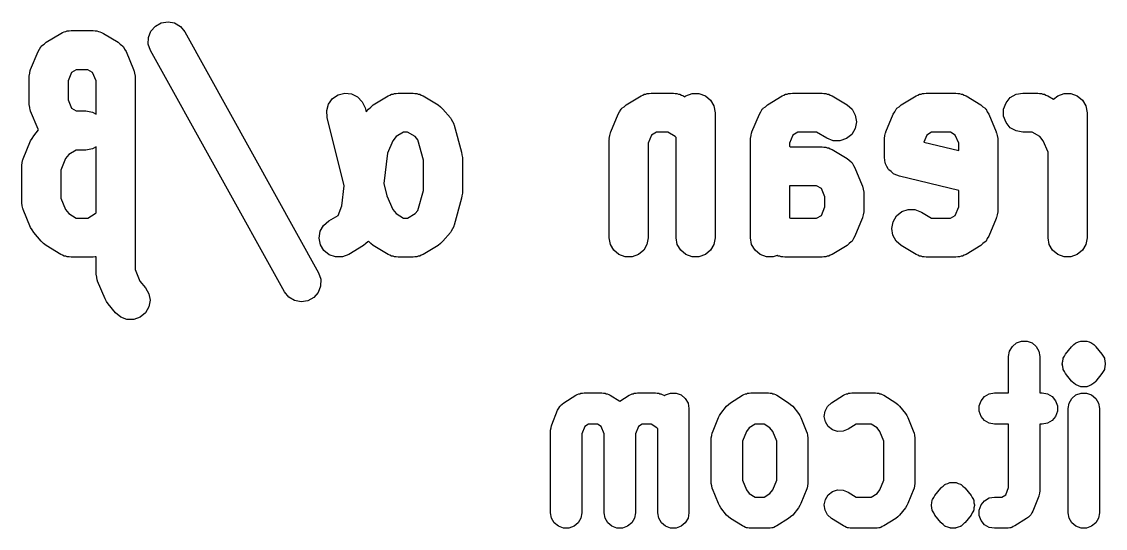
# Model space of a CAD drawing. Extents: x 125.4 to 142, y -145 to -107.2.
# Drawn here: x 128.86 to 135.8, y -115.95 to -112.71 of the extents above; entities that cross this region are included whole.
import ezdxf

# ---------------------------------------------------------------- set-up
doc = ezdxf.new("R2010")
doc.units = 0
doc.header["$MEASUREMENT"] = 0
doc.layers.add('BLACK', color=7, linetype='CONTINUOUS')

msp = doc.modelspace()

# ---------------------------------------------------------------- linework, layer by layer
at = {"layer": 'Black'}
for p, q in [((129.69, -112.771), (129.719, -112.739)), ((129.719, -112.739), (129.757, -112.718)), ((129.757, -112.718), (129.8, -112.711)), ((129.8, -112.711), (129.842, -112.719)), ((129.842, -112.719), (129.88, -112.741)), ((129.88, -112.741), (129.907, -112.775)), ((129.019, -112.843), (129.114, -112.786)), ((129.114, -112.786), (129.125, -112.781)), ((129.125, -112.781), (129.136, -112.775)), ((129.136, -112.775), (129.146, -112.774)), ((129.146, -112.774), (129.155, -112.77)), ((129.155, -112.77), (129.167, -112.77)), ((129.167, -112.77), (129.179, -112.768)), ((129.179, -112.768), (129.321, -112.768)), ((129.321, -112.768), (129.333, -112.77)), ((129.333, -112.77), (129.345, -112.77)), ((129.345, -112.77), (129.354, -112.774)), ((129.354, -112.774), (129.364, -112.775)), ((129.364, -112.775), (129.375, -112.781)), ((129.375, -112.781), (129.386, -112.786)), ((129.386, -112.786), (129.481, -112.843)), ((129.674, -112.855), (129.675, -112.812)), ((129.675, -112.812), (129.69, -112.771)), ((129.907, -112.775), (130.764, -114.318)), ((128.968, -112.902), (128.978, -112.887)), ((128.978, -112.887), (128.986, -112.871)), ((128.986, -112.871), (128.989, -112.869)), ((128.989, -112.869), (128.991, -112.865)), ((128.991, -112.865), (129.006, -112.855)), ((129.006, -112.855), (129.019, -112.843)), ((129.481, -112.843), (129.494, -112.855)), ((129.494, -112.855), (129.509, -112.865)), ((129.509, -112.865), (129.511, -112.869)), ((129.511, -112.869), (129.514, -112.871)), ((129.514, -112.871), (129.522, -112.887)), ((129.522, -112.887), (129.532, -112.902)), ((129.688, -112.896), (129.674, -112.855)), ((130.545, -114.439), (129.688, -112.896)), ((128.92, -113.016), (128.968, -112.902)), ((129.532, -112.902), (129.58, -113.016)), ((128.915, -113.04), (128.918, -113.022)), ((128.918, -113.022), (128.92, -113.019)), ((128.92, -113.019), (128.92, -113.016)), ((129.183, -113.036), (129.161, -113.089)), ((129.213, -113.018), (129.183, -113.036)), ((129.287, -113.018), (129.213, -113.018)), ((129.317, -113.036), (129.287, -113.018)), ((129.339, -113.089), (129.317, -113.036)), ((129.58, -113.016), (129.58, -113.019)), ((129.58, -113.019), (129.582, -113.022)), ((129.582, -113.022), (129.585, -113.04)), ((128.911, -113.059), (128.915, -113.04)), ((128.911, -113.061), (128.911, -113.059)), ((128.911, -113.064), (128.911, -113.061)), ((128.911, -113.236), (128.911, -113.064)), ((129.161, -113.089), (129.161, -113.211)), ((129.339, -113.303), (129.339, -113.089)), ((129.585, -113.04), (129.589, -113.059)), ((129.589, -113.059), (129.589, -113.061)), ((129.589, -113.061), (129.589, -113.064)), ((129.589, -113.064), (129.589, -114.296)), ((130.89, -113.179), (130.932, -113.168)), ((130.932, -113.168), (130.975, -113.173)), ((130.975, -113.173), (131.014, -113.192)), ((131.221, -113.181), (131.231, -113.175)), ((131.231, -113.175), (131.241, -113.174)), ((131.241, -113.174), (131.25, -113.17)), ((131.25, -113.17), (131.262, -113.17)), ((131.262, -113.17), (131.274, -113.168)), ((131.274, -113.168), (131.369, -113.168)), ((131.369, -113.168), (131.381, -113.17)), ((131.381, -113.17), (131.393, -113.17)), ((131.393, -113.17), (131.402, -113.174)), ((131.402, -113.174), (131.412, -113.175)), ((131.412, -113.175), (131.422, -113.181)), ((132.84, -113.181), (132.85, -113.175)), ((132.85, -113.175), (132.86, -113.174)), ((132.86, -113.174), (132.869, -113.17)), ((132.869, -113.17), (132.881, -113.17)), ((132.881, -113.17), (132.893, -113.168)), ((132.893, -113.168), (133.036, -113.168)), ((133.036, -113.168), (133.048, -113.17)), ((133.048, -113.17), (133.059, -113.17)), ((133.059, -113.17), (133.069, -113.174)), ((133.069, -113.174), (133.078, -113.175)), ((133.078, -113.175), (133.089, -113.181)), ((133.116, -113.185), (133.157, -113.17)), ((133.157, -113.17), (133.2, -113.17)), ((133.2, -113.17), (133.241, -113.185)), ((133.744, -113.181), (133.755, -113.175)), ((133.755, -113.175), (133.765, -113.174)), ((133.765, -113.174), (133.774, -113.17)), ((133.774, -113.17), (133.786, -113.17)), ((133.786, -113.17), (133.798, -113.168)), ((133.798, -113.168), (133.988, -113.168)), ((133.988, -113.168), (134, -113.17)), ((134, -113.17), (134.012, -113.17)), ((134.012, -113.17), (134.021, -113.174)), ((134.021, -113.174), (134.031, -113.175)), ((134.031, -113.175), (134.041, -113.181)), ((134.602, -113.181), (134.612, -113.175)), ((134.612, -113.175), (134.622, -113.174)), ((134.622, -113.174), (134.631, -113.17)), ((134.631, -113.17), (134.643, -113.17)), ((134.643, -113.17), (134.655, -113.168)), ((134.655, -113.168), (134.845, -113.168)), ((134.845, -113.168), (134.857, -113.17)), ((134.857, -113.17), (134.869, -113.17)), ((134.869, -113.17), (134.878, -113.174)), ((134.878, -113.174), (134.888, -113.175)), ((134.888, -113.175), (134.898, -113.181)), ((135.193, -113.197), (135.231, -113.175)), ((135.231, -113.175), (135.274, -113.168)), ((135.274, -113.168), (135.369, -113.168)), ((135.369, -113.168), (135.381, -113.17)), ((135.381, -113.17), (135.393, -113.17)), ((135.393, -113.17), (135.402, -113.174)), ((135.402, -113.174), (135.412, -113.175)), ((135.412, -113.175), (135.422, -113.181)), ((135.497, -113.185), (135.538, -113.17)), ((135.538, -113.17), (135.581, -113.17)), ((135.581, -113.17), (135.622, -113.185)), ((128.911, -113.239), (128.911, -113.236)), ((128.911, -113.241), (128.911, -113.239)), ((128.915, -113.26), (128.911, -113.241)), ((129.161, -113.211), (129.183, -113.264)), ((130.816, -113.28), (130.828, -113.238)), ((130.828, -113.238), (130.854, -113.203)), ((130.854, -113.203), (130.89, -113.179)), ((131.014, -113.192), (131.044, -113.223)), ((131.044, -113.223), (131.062, -113.263)), ((131.098, -113.257), (131.114, -113.243)), ((131.114, -113.243), (131.209, -113.186)), ((131.209, -113.186), (131.221, -113.181)), ((131.422, -113.181), (131.433, -113.186)), ((131.433, -113.186), (131.529, -113.243)), ((131.529, -113.243), (131.544, -113.256)), ((132.72, -113.255), (132.733, -113.243)), ((132.733, -113.243), (132.829, -113.186)), ((132.829, -113.186), (132.84, -113.181)), ((133.089, -113.181), (133.1, -113.186)), ((133.1, -113.186), (133.109, -113.191)), ((133.109, -113.191), (133.116, -113.185)), ((133.241, -113.185), (133.274, -113.213)), ((133.274, -113.213), (133.296, -113.25)), ((133.625, -113.255), (133.638, -113.243)), ((133.638, -113.243), (133.733, -113.186)), ((133.733, -113.186), (133.744, -113.181)), ((134.041, -113.181), (134.052, -113.186)), ((134.052, -113.186), (134.148, -113.243)), ((134.148, -113.243), (134.18, -113.271)), ((134.482, -113.255), (134.495, -113.243)), ((134.495, -113.243), (134.59, -113.186)), ((134.59, -113.186), (134.602, -113.181)), ((134.898, -113.181), (134.91, -113.186)), ((134.91, -113.186), (135.005, -113.243)), ((135.005, -113.243), (135.018, -113.255)), ((135.151, -113.271), (135.166, -113.23)), ((135.166, -113.23), (135.193, -113.197)), ((135.422, -113.181), (135.433, -113.186)), ((135.433, -113.186), (135.47, -113.207)), ((135.47, -113.207), (135.497, -113.185)), ((135.622, -113.185), (135.655, -113.213)), ((135.655, -113.213), (135.677, -113.25)), ((128.918, -113.278), (128.915, -113.26)), ((128.92, -113.281), (128.918, -113.278)), ((128.92, -113.284), (128.92, -113.281)), ((128.968, -113.398), (128.92, -113.284)), ((129.183, -113.264), (129.213, -113.282)), ((129.213, -113.282), (129.274, -113.282)), ((129.274, -113.282), (129.317, -113.29)), ((129.317, -113.29), (129.339, -113.303)), ((130.819, -113.323), (130.816, -113.28)), ((131.062, -113.263), (131.068, -113.287)), ((131.068, -113.287), (131.083, -113.27)), ((131.083, -113.27), (131.098, -113.257)), ((131.544, -113.256), (131.56, -113.27)), ((131.56, -113.27), (131.608, -113.327)), ((132.635, -113.416), (132.682, -113.302)), ((132.682, -113.302), (132.692, -113.287)), ((132.692, -113.287), (132.701, -113.271)), ((132.701, -113.271), (132.704, -113.269)), ((132.704, -113.269), (132.706, -113.265)), ((132.706, -113.265), (132.72, -113.255)), ((133.296, -113.25), (133.304, -113.293)), ((133.304, -113.293), (133.304, -114.093)), ((133.539, -113.416), (133.587, -113.302)), ((133.587, -113.302), (133.597, -113.287)), ((133.597, -113.287), (133.605, -113.271)), ((133.605, -113.271), (133.608, -113.269)), ((133.608, -113.269), (133.61, -113.265)), ((133.61, -113.265), (133.625, -113.255)), ((134.18, -113.271), (134.201, -113.309)), ((134.201, -113.309), (134.208, -113.352)), ((134.397, -113.416), (134.444, -113.302)), ((134.444, -113.302), (134.454, -113.287)), ((134.454, -113.287), (134.462, -113.271)), ((134.462, -113.271), (134.465, -113.269)), ((134.465, -113.269), (134.468, -113.265)), ((134.468, -113.265), (134.482, -113.255)), ((135.018, -113.255), (135.032, -113.265)), ((135.032, -113.265), (135.035, -113.269)), ((135.035, -113.269), (135.038, -113.271)), ((135.038, -113.271), (135.046, -113.287)), ((135.046, -113.287), (135.056, -113.302)), ((135.056, -113.302), (135.103, -113.416)), ((135.151, -113.315), (135.151, -113.271)), ((135.677, -113.25), (135.685, -113.293)), ((135.685, -113.293), (135.685, -114.093)), ((130.929, -113.762), (130.819, -113.323)), ((131.608, -113.327), (131.61, -113.331)), ((131.61, -113.331), (131.614, -113.335)), ((131.614, -113.335), (131.621, -113.35)), ((131.621, -113.35), (131.63, -113.365)), ((131.63, -113.365), (131.63, -113.369)), ((131.63, -113.369), (131.632, -113.374)), ((131.632, -113.374), (131.68, -113.545)), ((134.208, -113.352), (134.2, -113.395)), ((135.166, -113.355), (135.151, -113.315)), ((135.193, -113.389), (135.166, -113.355)), ((128.93, -113.458), (128.94, -113.441)), ((128.94, -113.441), (128.971, -113.403)), ((128.971, -113.403), (128.968, -113.398)), ((131.261, -113.446), (131.239, -113.473)), ((131.308, -113.418), (131.261, -113.446)), ((131.334, -113.418), (131.308, -113.418)), ((131.382, -113.446), (131.334, -113.418)), ((131.399, -113.467), (131.382, -113.446)), ((132.625, -113.459), (132.629, -113.44)), ((132.629, -113.44), (132.633, -113.422)), ((132.633, -113.422), (132.634, -113.419)), ((132.634, -113.419), (132.635, -113.416)), ((132.897, -113.436), (132.875, -113.489)), ((132.927, -113.418), (132.897, -113.436)), ((133.001, -113.418), (132.927, -113.418)), ((133.048, -113.446), (133.001, -113.418)), ((133.054, -113.452), (133.048, -113.446)), ((133.054, -114.093), (133.054, -113.452)), ((133.53, -113.459), (133.534, -113.44)), ((133.534, -113.44), (133.537, -113.422)), ((133.537, -113.422), (133.539, -113.419)), ((133.539, -113.419), (133.539, -113.416)), ((133.802, -113.436), (133.78, -113.489)), ((133.832, -113.418), (133.802, -113.436)), ((133.953, -113.418), (133.832, -113.418)), ((134.019, -113.457), (133.953, -113.418)), ((134.178, -113.432), (134.144, -113.459)), ((134.2, -113.395), (134.178, -113.432)), ((134.387, -113.459), (134.391, -113.44)), ((134.391, -113.44), (134.394, -113.422)), ((134.394, -113.422), (134.396, -113.419)), ((134.396, -113.419), (134.397, -113.416)), ((134.659, -113.436), (134.64, -113.481)), ((134.689, -113.418), (134.659, -113.436)), ((134.811, -113.418), (134.689, -113.418)), ((134.841, -113.436), (134.811, -113.418)), ((134.863, -113.489), (134.841, -113.436)), ((135.103, -113.416), (135.104, -113.419)), ((135.104, -113.419), (135.106, -113.422)), ((135.106, -113.422), (135.109, -113.44)), ((135.109, -113.44), (135.113, -113.459)), ((135.231, -113.41), (135.193, -113.389)), ((135.274, -113.418), (135.231, -113.41)), ((135.334, -113.418), (135.274, -113.418)), ((135.382, -113.446), (135.334, -113.418)), ((135.404, -113.473), (135.382, -113.446)), ((128.873, -113.588), (128.92, -113.473)), ((128.92, -113.473), (128.93, -113.458)), ((129.339, -113.511), (129.317, -113.525)), ((129.339, -113.933), (129.339, -113.511)), ((131.239, -113.473), (131.205, -113.553)), ((131.435, -113.596), (131.399, -113.467)), ((132.626, -113.461), (132.625, -113.459)), ((132.625, -113.464), (132.626, -113.461)), ((132.625, -114.093), (132.625, -113.464)), ((132.875, -113.489), (132.875, -114.093)), ((133.53, -113.461), (133.53, -113.459)), ((133.53, -113.464), (133.53, -113.461)), ((133.53, -114.093), (133.53, -113.464)), ((133.78, -113.489), (133.78, -113.508)), ((133.78, -113.508), (133.785, -113.511)), ((133.785, -113.511), (133.988, -113.511)), ((133.988, -113.511), (134, -113.513)), ((134, -113.513), (134.012, -113.513)), ((134.012, -113.513), (134.021, -113.517)), ((134.06, -113.473), (134.019, -113.457)), ((134.021, -113.517), (134.031, -113.518)), ((134.031, -113.518), (134.041, -113.524)), ((134.103, -113.473), (134.06, -113.473)), ((134.144, -113.459), (134.103, -113.473)), ((134.387, -113.461), (134.387, -113.459)), ((134.387, -113.464), (134.387, -113.461)), ((134.387, -113.579), (134.387, -113.464)), ((134.64, -113.481), (134.863, -113.534)), ((134.863, -113.534), (134.863, -113.489)), ((135.113, -113.459), (135.113, -113.461)), ((135.113, -113.461), (135.113, -113.464)), ((135.113, -113.464), (135.113, -113.921)), ((135.435, -113.546), (135.404, -113.473)), ((128.871, -113.593), (128.872, -113.59)), ((128.872, -113.59), (128.873, -113.588)), ((129.144, -113.587), (129.113, -113.661)), ((129.166, -113.561), (129.144, -113.587)), ((129.213, -113.532), (129.166, -113.561)), ((129.274, -113.532), (129.213, -113.532)), ((129.317, -113.525), (129.274, -113.532)), ((131.205, -113.553), (131.183, -113.746)), ((131.68, -113.545), (131.682, -113.562)), ((131.682, -113.562), (131.685, -113.579)), ((131.685, -113.579), (131.685, -113.807)), ((134.041, -113.524), (134.052, -113.529)), ((134.052, -113.529), (134.148, -113.586)), ((134.148, -113.586), (134.161, -113.597)), ((134.39, -113.596), (134.387, -113.579)), ((135.435, -114.093), (135.435, -113.546)), ((128.863, -113.63), (128.867, -113.612)), ((128.864, -113.633), (128.863, -113.63)), ((128.863, -113.636), (128.864, -113.633)), ((128.863, -113.864), (128.863, -113.636)), ((128.867, -113.612), (128.871, -113.593)), ((131.435, -113.79), (131.435, -113.596)), ((134.161, -113.597), (134.175, -113.608)), ((134.175, -113.608), (134.177, -113.612)), ((134.177, -113.612), (134.18, -113.614)), ((134.18, -113.614), (134.189, -113.63)), ((134.189, -113.63), (134.199, -113.645)), ((134.199, -113.645), (134.246, -113.759)), ((134.392, -113.614), (134.39, -113.596)), ((134.394, -113.618), (134.392, -113.614)), ((134.394, -113.621), (134.394, -113.618)), ((134.403, -113.637), (134.394, -113.621)), ((134.411, -113.653), (134.403, -113.637)), ((134.414, -113.656), (134.411, -113.653)), ((134.416, -113.659), (134.414, -113.656)), ((134.43, -113.67), (134.416, -113.659)), ((129.113, -113.661), (129.113, -113.839)), ((134.443, -113.683), (134.43, -113.67)), ((134.446, -113.684), (134.443, -113.683)), ((134.449, -113.687), (134.446, -113.684)), ((134.466, -113.693), (134.449, -113.687)), ((134.483, -113.7), (134.466, -113.693)), ((134.863, -113.791), (134.483, -113.7)), ((130.914, -113.889), (130.929, -113.762)), ((131.183, -113.746), (131.202, -113.825)), ((131.399, -113.919), (131.435, -113.79)), ((133.78, -113.761), (133.78, -113.965)), ((133.953, -113.761), (133.78, -113.761)), ((133.984, -113.779), (133.953, -113.761)), ((134.006, -113.832), (133.984, -113.779)), ((134.246, -113.759), (134.247, -113.762)), ((134.247, -113.762), (134.248, -113.764)), ((134.248, -113.764), (134.252, -113.783)), ((134.252, -113.783), (134.256, -113.801)), ((134.863, -113.896), (134.863, -113.791)), ((128.864, -113.867), (128.863, -113.864)), ((128.863, -113.87), (128.864, -113.867)), ((129.113, -113.839), (129.144, -113.913)), ((131.202, -113.825), (131.239, -113.913)), ((131.68, -113.841), (131.632, -114.012)), ((131.682, -113.824), (131.68, -113.841)), ((131.685, -113.807), (131.682, -113.824)), ((134.006, -113.896), (134.006, -113.832)), ((134.256, -113.801), (134.255, -113.804)), ((134.255, -113.804), (134.256, -113.807)), ((134.256, -113.807), (134.256, -113.921)), ((128.867, -113.888), (128.863, -113.87)), ((128.871, -113.907), (128.867, -113.888)), ((128.872, -113.91), (128.871, -113.907)), ((128.873, -113.912), (128.872, -113.91)), ((128.92, -114.027), (128.873, -113.912)), ((129.144, -113.913), (129.166, -113.939)), ((129.334, -113.939), (129.339, -113.933)), ((130.889, -113.95), (130.914, -113.889)), ((131.239, -113.913), (131.261, -113.939)), ((131.382, -113.939), (131.399, -113.919)), ((133.984, -113.95), (134.006, -113.896)), ((134.256, -113.927), (134.252, -113.946)), ((134.256, -113.921), (134.255, -113.924)), ((134.255, -113.924), (134.256, -113.927)), ((134.465, -113.954), (134.499, -113.926)), ((134.499, -113.926), (134.54, -113.912)), ((134.54, -113.912), (134.583, -113.913)), ((134.583, -113.913), (134.624, -113.929)), ((134.624, -113.929), (134.689, -113.968)), ((134.841, -113.95), (134.863, -113.896)), ((135.113, -113.927), (135.109, -113.946)), ((135.113, -113.921), (135.113, -113.924)), ((135.113, -113.924), (135.113, -113.927)), ((129.166, -113.939), (129.213, -113.968)), ((129.213, -113.968), (129.287, -113.968)), ((129.287, -113.968), (129.334, -113.939)), ((130.796, -114.014), (130.829, -113.986)), ((130.829, -113.986), (130.889, -113.95)), ((131.261, -113.939), (131.308, -113.968)), ((131.308, -113.968), (131.334, -113.968)), ((131.334, -113.968), (131.382, -113.939)), ((133.78, -113.965), (133.785, -113.968)), ((133.785, -113.968), (133.953, -113.968)), ((133.953, -113.968), (133.984, -113.95)), ((134.246, -113.97), (134.199, -114.084)), ((134.247, -113.967), (134.246, -113.97)), ((134.248, -113.964), (134.247, -113.967)), ((134.252, -113.946), (134.248, -113.964)), ((134.435, -114.034), (134.443, -113.991)), ((134.443, -113.991), (134.465, -113.954)), ((134.689, -113.968), (134.811, -113.968)), ((134.811, -113.968), (134.841, -113.95)), ((135.103, -113.97), (135.056, -114.084)), ((135.104, -113.967), (135.103, -113.97)), ((135.106, -113.964), (135.104, -113.967)), ((135.109, -113.946), (135.106, -113.964)), ((128.93, -114.042), (128.92, -114.027)), ((128.94, -114.059), (128.93, -114.042)), ((128.987, -114.116), (128.94, -114.059)), ((130.768, -114.095), (130.775, -114.052)), ((130.775, -114.052), (130.796, -114.014)), ((131.608, -114.059), (131.56, -114.116)), ((131.61, -114.055), (131.608, -114.059)), ((131.614, -114.051), (131.61, -114.055)), ((131.621, -114.036), (131.614, -114.051)), ((131.63, -114.021), (131.621, -114.036)), ((131.632, -114.012), (131.63, -114.016)), ((131.63, -114.016), (131.63, -114.021)), ((134.441, -114.076), (134.435, -114.034)), ((134.462, -114.114), (134.441, -114.076)), ((129.003, -114.129), (128.987, -114.116)), ((129.019, -114.143), (129.003, -114.129)), ((129.114, -114.2), (129.019, -114.143)), ((130.776, -114.138), (130.768, -114.095)), ((130.798, -114.175), (130.776, -114.138)), ((131.052, -114.143), (130.957, -114.2)), ((131.066, -114.131), (131.052, -114.143)), ((131.08, -114.12), (131.066, -114.131)), ((131.082, -114.117), (131.08, -114.12)), ((131.083, -114.116), (131.082, -114.117)), ((131.098, -114.129), (131.083, -114.116)), ((131.114, -114.143), (131.098, -114.129)), ((131.209, -114.2), (131.114, -114.143)), ((131.529, -114.143), (131.433, -114.2)), ((131.544, -114.129), (131.529, -114.143)), ((131.56, -114.116), (131.544, -114.129)), ((132.633, -114.136), (132.625, -114.093)), ((132.654, -114.173), (132.633, -114.136)), ((132.867, -114.136), (132.846, -114.173)), ((132.875, -114.093), (132.867, -114.136)), ((133.061, -114.136), (133.054, -114.093)), ((133.083, -114.173), (133.061, -114.136)), ((133.296, -114.136), (133.274, -114.173)), ((133.304, -114.093), (133.296, -114.136)), ((133.537, -114.136), (133.53, -114.093)), ((133.559, -114.173), (133.537, -114.136)), ((134.148, -114.143), (134.052, -114.2)), ((134.161, -114.131), (134.148, -114.143)), ((134.175, -114.12), (134.161, -114.131)), ((134.177, -114.117), (134.175, -114.12)), ((134.18, -114.114), (134.177, -114.117)), ((134.189, -114.099), (134.18, -114.114)), ((134.199, -114.084), (134.189, -114.099)), ((134.495, -114.143), (134.462, -114.114)), ((134.59, -114.2), (134.495, -114.143)), ((135.005, -114.143), (134.91, -114.2)), ((135.018, -114.131), (135.005, -114.143)), ((135.032, -114.12), (135.018, -114.131)), ((135.035, -114.117), (135.032, -114.12)), ((135.038, -114.114), (135.035, -114.117)), ((135.046, -114.099), (135.038, -114.114)), ((135.056, -114.084), (135.046, -114.099)), ((135.442, -114.136), (135.435, -114.093)), ((135.464, -114.173), (135.442, -114.136)), ((135.677, -114.136), (135.655, -114.173)), ((135.685, -114.093), (135.677, -114.136)), ((129.125, -114.204), (129.114, -114.2)), ((129.136, -114.21), (129.125, -114.204)), ((129.146, -114.212), (129.136, -114.21)), ((129.155, -114.216), (129.146, -114.212)), ((130.832, -114.202), (130.798, -114.175)), ((130.873, -114.216), (130.832, -114.202)), ((130.957, -114.2), (130.917, -114.216)), ((131.221, -114.204), (131.209, -114.2)), ((131.231, -114.21), (131.221, -114.204)), ((131.241, -114.212), (131.231, -114.21)), ((131.25, -114.216), (131.241, -114.212)), ((131.402, -114.212), (131.393, -114.216)), ((131.412, -114.21), (131.402, -114.212)), ((131.422, -114.204), (131.412, -114.21)), ((131.433, -114.2), (131.422, -114.204)), ((132.687, -114.201), (132.654, -114.173)), ((132.728, -114.216), (132.687, -114.201)), ((132.812, -114.201), (132.772, -114.216)), ((132.846, -114.173), (132.812, -114.201)), ((133.116, -114.201), (133.083, -114.173)), ((133.157, -114.216), (133.116, -114.201)), ((133.241, -114.201), (133.2, -114.216)), ((133.274, -114.173), (133.241, -114.201)), ((133.592, -114.201), (133.559, -114.173)), ((133.633, -114.216), (133.592, -114.201)), ((133.701, -114.207), (133.676, -114.216)), ((133.707, -114.21), (133.701, -114.207)), ((133.717, -114.212), (133.707, -114.21)), ((133.726, -114.216), (133.717, -114.212)), ((134.021, -114.212), (134.012, -114.216)), ((134.031, -114.21), (134.021, -114.212)), ((134.041, -114.204), (134.031, -114.21)), ((134.052, -114.2), (134.041, -114.204)), ((134.602, -114.204), (134.59, -114.2)), ((134.612, -114.21), (134.602, -114.204)), ((134.622, -114.212), (134.612, -114.21)), ((134.631, -114.216), (134.622, -114.212)), ((134.878, -114.212), (134.869, -114.216)), ((134.888, -114.21), (134.878, -114.212)), ((134.898, -114.204), (134.888, -114.21)), ((134.91, -114.2), (134.898, -114.204)), ((135.497, -114.201), (135.464, -114.173)), ((135.538, -114.216), (135.497, -114.201)), ((135.622, -114.201), (135.581, -114.216)), ((135.655, -114.173), (135.622, -114.201)), ((129.167, -114.216), (129.155, -114.216)), ((129.179, -114.218), (129.167, -114.216)), ((129.321, -114.218), (129.179, -114.218)), ((129.333, -114.216), (129.321, -114.218)), ((129.339, -114.216), (129.333, -114.216)), ((129.339, -114.321), (129.339, -114.216)), ((130.917, -114.216), (130.873, -114.216)), ((131.262, -114.216), (131.25, -114.216)), ((131.274, -114.218), (131.262, -114.216)), ((131.369, -114.218), (131.274, -114.218)), ((131.381, -114.216), (131.369, -114.218)), ((131.393, -114.216), (131.381, -114.216)), ((132.772, -114.216), (132.728, -114.216)), ((133.2, -114.216), (133.157, -114.216)), ((133.676, -114.216), (133.633, -114.216)), ((133.738, -114.216), (133.726, -114.216)), ((133.75, -114.218), (133.738, -114.216)), ((133.988, -114.218), (133.75, -114.218)), ((134, -114.216), (133.988, -114.218)), ((134.012, -114.216), (134, -114.216)), ((134.643, -114.216), (134.631, -114.216)), ((134.655, -114.218), (134.643, -114.216)), ((134.845, -114.218), (134.655, -114.218)), ((134.857, -114.216), (134.845, -114.218)), ((134.869, -114.216), (134.857, -114.216)), ((135.581, -114.216), (135.538, -114.216)), ((129.34, -114.324), (129.339, -114.321)), ((129.339, -114.327), (129.34, -114.324)), ((129.344, -114.346), (129.339, -114.327)), ((129.347, -114.364), (129.344, -114.346)), ((129.589, -114.296), (129.62, -114.37)), ((130.764, -114.318), (130.778, -114.359)), ((129.348, -114.367), (129.347, -114.364)), ((129.349, -114.37), (129.348, -114.367)), ((129.397, -114.484), (129.349, -114.37)), ((129.62, -114.37), (129.656, -114.413)), ((129.656, -114.413), (129.677, -114.451)), ((130.777, -114.402), (130.762, -114.443)), ((130.778, -114.359), (130.777, -114.402)), ((129.407, -114.5), (129.397, -114.484)), ((129.677, -114.451), (129.685, -114.493)), ((129.685, -114.493), (129.677, -114.536)), ((130.573, -114.473), (130.545, -114.439)), ((130.61, -114.495), (130.573, -114.473)), ((130.734, -114.476), (130.696, -114.497)), ((130.762, -114.443), (130.734, -114.476)), ((129.416, -114.516), (129.407, -114.5)), ((129.463, -114.573), (129.416, -114.516)), ((129.677, -114.536), (129.655, -114.574)), ((130.653, -114.504), (130.61, -114.495)), ((130.696, -114.497), (130.653, -114.504)), ((129.497, -114.601), (129.463, -114.573)), ((129.537, -114.616), (129.497, -114.601)), ((129.581, -114.616), (129.537, -114.616)), ((129.622, -114.601), (129.581, -114.616)), ((129.655, -114.574), (129.622, -114.601)), ((135.207, -114.788), (135.233, -114.766)), ((135.233, -114.766), (135.266, -114.754)), ((135.266, -114.754), (135.301, -114.754)), ((135.301, -114.754), (135.333, -114.766)), ((135.333, -114.766), (135.36, -114.788)), ((135.601, -114.777), (135.612, -114.767)), ((135.612, -114.767), (135.613, -114.767)), ((135.613, -114.767), (135.614, -114.766)), ((135.614, -114.766), (135.615, -114.765)), ((135.615, -114.765), (135.616, -114.765)), ((135.616, -114.765), (135.631, -114.76)), ((135.631, -114.76), (135.645, -114.754)), ((135.645, -114.754), (135.646, -114.754)), ((135.646, -114.754), (135.647, -114.754)), ((135.647, -114.754), (135.648, -114.754)), ((135.648, -114.754), (135.649, -114.754)), ((135.649, -114.754), (135.664, -114.754)), ((135.664, -114.754), (135.679, -114.754)), ((135.679, -114.754), (135.68, -114.754)), ((135.68, -114.754), (135.682, -114.754)), ((135.682, -114.754), (135.683, -114.754)), ((135.683, -114.754), (135.684, -114.754)), ((135.684, -114.754), (135.698, -114.76)), ((135.698, -114.76), (135.712, -114.765)), ((135.712, -114.765), (135.713, -114.765)), ((135.713, -114.765), (135.714, -114.766)), ((135.714, -114.766), (135.715, -114.767)), ((135.715, -114.767), (135.716, -114.767)), ((135.716, -114.767), (135.728, -114.777)), ((135.183, -114.852), (135.189, -114.818)), ((135.189, -114.818), (135.207, -114.788)), ((135.36, -114.788), (135.377, -114.818)), ((135.377, -114.818), (135.383, -114.852)), ((135.541, -114.851), (135.548, -114.838)), ((135.548, -114.838), (135.586, -114.79)), ((135.586, -114.79), (135.587, -114.789)), ((135.587, -114.789), (135.588, -114.788)), ((135.588, -114.788), (135.589, -114.787)), ((135.589, -114.786), (135.601, -114.777)), ((135.589, -114.787), (135.589, -114.786)), ((135.728, -114.777), (135.739, -114.786)), ((135.739, -114.786), (135.74, -114.787)), ((135.74, -114.787), (135.741, -114.788)), ((135.741, -114.788), (135.741, -114.789)), ((135.741, -114.789), (135.742, -114.79)), ((135.742, -114.79), (135.78, -114.838)), ((135.78, -114.838), (135.788, -114.851)), ((135.183, -115.086), (135.183, -114.852)), ((135.383, -114.852), (135.383, -115.086)), ((135.526, -114.898), (135.529, -114.883)), ((135.527, -114.9), (135.526, -114.898)), ((135.526, -114.902), (135.527, -114.9)), ((135.529, -114.917), (135.526, -114.902)), ((135.529, -114.883), (135.531, -114.868)), ((135.531, -114.868), (135.533, -114.866)), ((135.533, -114.864), (135.541, -114.851)), ((135.533, -114.866), (135.533, -114.864)), ((135.788, -114.851), (135.796, -114.864)), ((135.796, -114.864), (135.796, -114.866)), ((135.796, -114.866), (135.797, -114.868)), ((135.797, -114.868), (135.799, -114.883)), ((135.799, -114.883), (135.802, -114.898)), ((135.802, -114.902), (135.799, -114.917)), ((135.802, -114.898), (135.802, -114.9)), ((135.802, -114.9), (135.802, -114.902)), ((135.531, -114.932), (135.529, -114.917)), ((135.533, -114.934), (135.531, -114.932)), ((135.533, -114.936), (135.533, -114.934)), ((135.541, -114.949), (135.533, -114.936)), ((135.548, -114.962), (135.541, -114.949)), ((135.586, -115.01), (135.548, -114.962)), ((135.78, -114.962), (135.742, -115.01)), ((135.788, -114.949), (135.78, -114.962)), ((135.796, -114.936), (135.788, -114.949)), ((135.797, -114.932), (135.796, -114.934)), ((135.796, -114.934), (135.796, -114.936)), ((135.799, -114.917), (135.797, -114.932)), ((135.587, -115.011), (135.586, -115.01)), ((135.588, -115.012), (135.587, -115.011)), ((135.589, -115.013), (135.588, -115.012)), ((135.589, -115.014), (135.589, -115.013)), ((135.601, -115.023), (135.589, -115.014)), ((135.612, -115.033), (135.601, -115.023)), ((135.613, -115.033), (135.612, -115.033)), ((135.614, -115.034), (135.613, -115.033)), ((135.615, -115.035), (135.614, -115.034)), ((135.616, -115.035), (135.615, -115.035)), ((135.631, -115.04), (135.616, -115.035)), ((135.645, -115.046), (135.631, -115.04)), ((135.646, -115.046), (135.645, -115.046)), ((135.647, -115.046), (135.646, -115.046)), ((135.648, -115.046), (135.647, -115.046)), ((135.649, -115.046), (135.648, -115.046)), ((135.664, -115.046), (135.649, -115.046)), ((135.679, -115.046), (135.664, -115.046)), ((135.68, -115.046), (135.679, -115.046)), ((135.682, -115.046), (135.68, -115.046)), ((135.683, -115.046), (135.682, -115.046)), ((135.684, -115.046), (135.683, -115.046)), ((135.698, -115.04), (135.684, -115.046)), ((135.712, -115.035), (135.698, -115.04)), ((135.713, -115.035), (135.712, -115.035)), ((135.714, -115.034), (135.713, -115.035)), ((135.715, -115.033), (135.714, -115.034)), ((135.716, -115.033), (135.715, -115.033)), ((135.728, -115.023), (135.716, -115.033)), ((135.739, -115.014), (135.728, -115.023)), ((135.74, -115.013), (135.739, -115.014)), ((135.741, -115.012), (135.74, -115.013)), ((135.742, -115.01), (135.741, -115.011)), ((135.741, -115.011), (135.741, -115.012)), ((132.335, -115.149), (132.411, -115.101)), ((132.411, -115.101), (132.421, -115.097)), ((132.421, -115.097), (132.43, -115.092)), ((132.43, -115.092), (132.437, -115.091)), ((132.437, -115.091), (132.443, -115.088)), ((132.443, -115.088), (132.454, -115.088)), ((132.454, -115.088), (132.464, -115.086)), ((132.464, -115.086), (132.579, -115.086)), ((132.579, -115.086), (132.589, -115.088)), ((132.589, -115.088), (132.599, -115.088)), ((132.599, -115.088), (132.606, -115.091)), ((132.606, -115.091), (132.613, -115.092)), ((132.613, -115.092), (132.622, -115.097)), ((132.622, -115.097), (132.632, -115.101)), ((132.632, -115.101), (132.693, -115.139)), ((132.693, -115.139), (132.754, -115.101)), ((132.754, -115.101), (132.764, -115.097)), ((132.764, -115.097), (132.773, -115.092)), ((132.773, -115.092), (132.78, -115.091)), ((132.78, -115.091), (132.786, -115.088)), ((132.786, -115.088), (132.797, -115.088)), ((132.797, -115.088), (132.807, -115.086)), ((132.807, -115.086), (132.921, -115.086)), ((132.921, -115.086), (132.932, -115.088)), ((132.932, -115.088), (132.942, -115.088)), ((132.942, -115.088), (132.949, -115.091)), ((132.949, -115.091), (132.956, -115.092)), ((132.956, -115.092), (132.965, -115.097)), ((132.965, -115.097), (132.974, -115.101)), ((132.974, -115.101), (132.98, -115.104)), ((132.98, -115.104), (132.986, -115.099)), ((132.986, -115.099), (133.018, -115.087)), ((133.018, -115.087), (133.053, -115.087)), ((133.053, -115.087), (133.086, -115.099)), ((133.086, -115.099), (133.112, -115.121)), ((133.402, -115.149), (133.478, -115.101)), ((133.478, -115.101), (133.488, -115.097)), ((133.488, -115.097), (133.497, -115.092)), ((133.497, -115.092), (133.504, -115.091)), ((133.504, -115.091), (133.51, -115.088)), ((133.51, -115.088), (133.521, -115.088)), ((133.521, -115.088), (133.531, -115.086)), ((133.531, -115.086), (133.645, -115.086)), ((133.645, -115.086), (133.656, -115.088)), ((133.656, -115.088), (133.666, -115.088)), ((133.666, -115.088), (133.673, -115.091)), ((133.673, -115.091), (133.679, -115.092)), ((133.679, -115.092), (133.689, -115.097)), ((133.689, -115.097), (133.698, -115.101)), ((133.698, -115.101), (133.774, -115.149)), ((134.049, -115.149), (134.126, -115.101)), ((134.126, -115.101), (134.135, -115.097)), ((134.135, -115.097), (134.144, -115.092)), ((134.144, -115.092), (134.151, -115.091)), ((134.151, -115.091), (134.158, -115.088)), ((134.158, -115.088), (134.168, -115.088)), ((134.168, -115.088), (134.179, -115.086)), ((134.179, -115.086), (134.331, -115.086)), ((134.331, -115.086), (134.341, -115.088)), ((134.341, -115.088), (134.352, -115.088)), ((134.352, -115.088), (134.358, -115.091)), ((134.358, -115.091), (134.365, -115.092)), ((134.365, -115.092), (134.374, -115.097)), ((134.374, -115.097), (134.384, -115.101)), ((134.384, -115.101), (134.46, -115.149)), ((135.006, -115.136), (135.029, -115.109)), ((135.029, -115.109), (135.059, -115.092)), ((135.059, -115.092), (135.093, -115.086)), ((135.093, -115.086), (135.183, -115.086)), ((135.383, -115.086), (135.398, -115.086)), ((135.398, -115.086), (135.432, -115.092)), ((135.432, -115.092), (135.462, -115.109)), ((135.462, -115.109), (135.484, -115.136)), ((135.588, -115.121), (135.614, -115.099)), ((135.614, -115.099), (135.647, -115.087)), ((135.647, -115.087), (135.682, -115.087)), ((135.682, -115.087), (135.714, -115.099)), ((135.714, -115.099), (135.741, -115.121)), ((132.295, -115.196), (132.303, -115.184)), ((132.303, -115.184), (132.309, -115.172)), ((132.309, -115.172), (132.312, -115.17)), ((132.312, -115.17), (132.314, -115.167)), ((132.314, -115.167), (132.325, -115.158)), ((132.325, -115.158), (132.335, -115.149)), ((133.112, -115.121), (133.13, -115.152)), ((133.13, -115.152), (133.136, -115.186)), ((133.136, -115.186), (133.136, -115.852)), ((133.339, -115.218), (133.377, -115.171)), ((133.377, -115.171), (133.389, -115.16)), ((133.389, -115.16), (133.402, -115.149)), ((133.774, -115.149), (133.787, -115.16)), ((133.787, -115.16), (133.8, -115.171)), ((133.8, -115.171), (133.838, -115.218)), ((134.007, -115.202), (134.024, -115.172)), ((134.024, -115.172), (134.049, -115.149)), ((134.46, -115.149), (134.473, -115.16)), ((134.473, -115.16), (134.485, -115.171)), ((134.485, -115.171), (134.523, -115.218)), ((134.994, -115.168), (135.006, -115.136)), ((134.994, -115.203), (134.994, -115.168)), ((135.484, -115.136), (135.496, -115.168)), ((135.496, -115.168), (135.496, -115.203)), ((135.564, -115.186), (135.57, -115.152)), ((135.564, -115.852), (135.564, -115.186)), ((135.57, -115.152), (135.588, -115.121)), ((135.741, -115.121), (135.758, -115.152)), ((135.758, -115.152), (135.764, -115.186)), ((135.764, -115.186), (135.764, -115.852)), ((132.257, -115.291), (132.295, -115.196)), ((133.286, -115.339), (133.324, -115.244)), ((133.324, -115.244), (133.332, -115.231)), ((133.332, -115.231), (133.339, -115.218)), ((133.838, -115.218), (133.845, -115.231)), ((133.845, -115.231), (133.852, -115.244)), ((133.852, -115.244), (133.89, -115.339)), ((134.002, -115.237), (134.007, -115.202)), ((134.01, -115.271), (134.002, -115.237)), ((134.523, -115.218), (134.53, -115.231)), ((134.53, -115.231), (134.538, -115.244)), ((134.538, -115.244), (134.576, -115.339)), ((135.006, -115.236), (134.994, -115.203)), ((135.029, -115.262), (135.006, -115.236)), ((135.484, -115.236), (135.462, -115.262)), ((135.496, -115.203), (135.484, -115.236)), ((132.25, -115.325), (132.253, -115.31)), ((132.25, -115.327), (132.25, -115.325)), ((132.253, -115.31), (132.256, -115.294)), ((132.256, -115.294), (132.257, -115.293)), ((132.257, -115.293), (132.257, -115.291)), ((132.469, -115.301), (132.45, -115.348)), ((132.493, -115.286), (132.469, -115.301)), ((132.55, -115.286), (132.493, -115.286)), ((132.574, -115.301), (132.55, -115.286)), ((132.593, -115.348), (132.574, -115.301)), ((132.812, -115.301), (132.793, -115.348)), ((132.836, -115.286), (132.812, -115.301)), ((132.893, -115.286), (132.836, -115.286)), ((132.93, -115.309), (132.893, -115.286)), ((132.936, -115.316), (132.93, -115.309)), ((132.936, -115.852), (132.936, -115.316)), ((133.522, -115.309), (133.504, -115.332)), ((133.56, -115.286), (133.522, -115.309)), ((133.617, -115.286), (133.56, -115.286)), ((133.654, -115.309), (133.617, -115.286)), ((133.672, -115.332), (133.654, -115.309)), ((134.028, -115.3), (134.01, -115.271)), ((134.055, -115.322), (134.028, -115.3)), ((134.088, -115.332), (134.055, -115.322)), ((134.155, -115.318), (134.123, -115.331)), ((134.207, -115.286), (134.155, -115.318)), ((134.302, -115.286), (134.207, -115.286)), ((134.34, -115.309), (134.302, -115.286)), ((134.358, -115.332), (134.34, -115.309)), ((135.059, -115.28), (135.029, -115.262)), ((135.093, -115.286), (135.059, -115.28)), ((135.183, -115.286), (135.093, -115.286)), ((135.183, -115.69), (135.183, -115.286)), ((135.398, -115.286), (135.383, -115.286)), ((135.383, -115.286), (135.383, -115.71)), ((135.432, -115.28), (135.398, -115.286)), ((135.462, -115.262), (135.432, -115.28)), ((132.25, -115.329), (132.25, -115.327)), ((132.25, -115.852), (132.25, -115.329)), ((132.45, -115.348), (132.45, -115.852)), ((132.593, -115.852), (132.593, -115.348)), ((132.793, -115.348), (132.793, -115.852)), ((133.279, -115.373), (133.282, -115.358)), ((133.279, -115.375), (133.279, -115.373)), ((133.279, -115.376), (133.279, -115.375)), ((133.279, -115.662), (133.279, -115.376)), ((133.282, -115.358), (133.285, -115.342)), ((133.285, -115.341), (133.286, -115.339)), ((133.285, -115.342), (133.285, -115.341)), ((133.504, -115.332), (133.479, -115.395)), ((133.479, -115.395), (133.479, -115.643)), ((133.698, -115.395), (133.672, -115.332)), ((133.698, -115.643), (133.698, -115.395)), ((133.89, -115.339), (133.891, -115.341)), ((133.891, -115.341), (133.892, -115.342)), ((133.892, -115.342), (133.894, -115.358)), ((133.894, -115.358), (133.898, -115.373)), ((133.898, -115.373), (133.897, -115.375)), ((133.897, -115.375), (133.898, -115.376)), ((133.898, -115.376), (133.898, -115.662)), ((134.123, -115.331), (134.088, -115.332)), ((134.383, -115.395), (134.358, -115.332)), ((134.383, -115.643), (134.383, -115.395)), ((134.576, -115.339), (134.577, -115.341)), ((134.577, -115.341), (134.577, -115.342)), ((134.577, -115.342), (134.58, -115.358)), ((134.58, -115.358), (134.583, -115.373)), ((134.583, -115.373), (134.583, -115.375)), ((134.583, -115.375), (134.583, -115.376)), ((134.583, -115.376), (134.583, -115.662)), ((133.279, -115.663), (133.279, -115.662)), ((133.279, -115.665), (133.279, -115.663)), ((133.282, -115.681), (133.279, -115.665)), ((133.479, -115.643), (133.504, -115.706)), ((133.672, -115.706), (133.698, -115.643)), ((133.898, -115.665), (133.894, -115.681)), ((133.898, -115.662), (133.897, -115.663)), ((133.897, -115.663), (133.898, -115.665)), ((134.358, -115.706), (134.383, -115.643)), ((134.583, -115.665), (134.58, -115.681)), ((134.583, -115.662), (134.583, -115.663)), ((134.583, -115.663), (134.583, -115.665)), ((134.763, -115.682), (134.774, -115.672)), ((134.774, -115.672), (134.775, -115.671)), ((134.775, -115.671), (134.776, -115.671)), ((134.776, -115.671), (134.777, -115.67)), ((134.777, -115.67), (134.778, -115.669)), ((134.778, -115.669), (134.793, -115.665)), ((134.793, -115.665), (134.807, -115.659)), ((134.807, -115.659), (134.808, -115.659)), ((134.808, -115.659), (134.809, -115.659)), ((134.809, -115.659), (134.81, -115.659)), ((134.81, -115.659), (134.811, -115.658)), ((134.811, -115.658), (134.826, -115.659)), ((134.826, -115.659), (134.841, -115.658)), ((134.841, -115.658), (134.842, -115.659)), ((134.842, -115.659), (134.844, -115.659)), ((134.844, -115.659), (134.845, -115.659)), ((134.845, -115.659), (134.846, -115.659)), ((134.846, -115.659), (134.86, -115.665)), ((134.86, -115.665), (134.874, -115.669)), ((134.874, -115.669), (134.875, -115.67)), ((134.875, -115.67), (134.876, -115.671)), ((134.876, -115.671), (134.877, -115.671)), ((134.877, -115.671), (134.878, -115.672)), ((134.878, -115.672), (134.89, -115.682)), ((133.285, -115.696), (133.282, -115.681)), ((133.285, -115.697), (133.285, -115.696)), ((133.286, -115.699), (133.285, -115.697)), ((133.324, -115.794), (133.286, -115.699)), ((133.504, -115.706), (133.522, -115.729)), ((133.522, -115.729), (133.56, -115.752)), ((133.617, -115.752), (133.654, -115.729)), ((133.654, -115.729), (133.672, -115.706)), ((133.89, -115.699), (133.852, -115.794)), ((133.891, -115.697), (133.89, -115.699)), ((133.892, -115.696), (133.891, -115.697)), ((133.894, -115.681), (133.892, -115.696)), ((134.01, -115.767), (134.028, -115.738)), ((134.028, -115.738), (134.055, -115.716)), ((134.055, -115.716), (134.088, -115.706)), ((134.088, -115.706), (134.123, -115.707)), ((134.123, -115.707), (134.155, -115.72)), ((134.155, -115.72), (134.207, -115.752)), ((134.302, -115.752), (134.34, -115.729)), ((134.34, -115.729), (134.358, -115.706)), ((134.576, -115.699), (134.538, -115.794)), ((134.577, -115.697), (134.576, -115.699)), ((134.58, -115.681), (134.577, -115.696)), ((134.577, -115.696), (134.577, -115.697)), ((134.703, -115.755), (134.71, -115.742)), ((134.71, -115.742), (134.748, -115.695)), ((134.748, -115.695), (134.749, -115.694)), ((134.749, -115.694), (134.75, -115.693)), ((134.75, -115.692), (134.751, -115.691)), ((134.75, -115.693), (134.75, -115.692)), ((134.751, -115.691), (134.763, -115.682)), ((134.89, -115.682), (134.901, -115.691)), ((134.901, -115.691), (134.902, -115.692)), ((134.902, -115.692), (134.903, -115.693)), ((134.903, -115.693), (134.903, -115.694)), ((134.903, -115.694), (134.904, -115.695)), ((134.904, -115.695), (134.942, -115.742)), ((134.942, -115.742), (134.95, -115.755)), ((135.14, -115.752), (135.165, -115.737)), ((135.165, -115.737), (135.183, -115.69)), ((135.38, -115.728), (135.377, -115.744)), ((135.383, -115.713), (135.38, -115.728)), ((135.383, -115.71), (135.383, -115.711)), ((135.383, -115.711), (135.383, -115.713)), ((133.332, -115.807), (133.324, -115.794)), ((133.339, -115.82), (133.332, -115.807)), ((133.56, -115.752), (133.617, -115.752)), ((133.845, -115.807), (133.838, -115.82)), ((133.852, -115.794), (133.845, -115.807)), ((134.002, -115.801), (134.01, -115.767)), ((134.007, -115.836), (134.002, -115.801)), ((134.207, -115.752), (134.302, -115.752)), ((134.53, -115.807), (134.523, -115.82)), ((134.538, -115.794), (134.53, -115.807)), ((134.688, -115.802), (134.691, -115.788)), ((134.688, -115.805), (134.688, -115.802)), ((134.688, -115.807), (134.688, -115.805)), ((134.691, -115.822), (134.688, -115.807)), ((134.691, -115.788), (134.693, -115.773)), ((134.693, -115.773), (134.694, -115.771)), ((134.694, -115.771), (134.695, -115.768)), ((134.695, -115.768), (134.703, -115.755)), ((134.95, -115.755), (134.957, -115.768)), ((134.957, -115.768), (134.958, -115.771)), ((134.958, -115.771), (134.959, -115.773)), ((134.959, -115.773), (134.961, -115.788)), ((134.961, -115.788), (134.964, -115.802)), ((134.964, -115.807), (134.961, -115.822)), ((134.964, -115.802), (134.964, -115.805)), ((134.964, -115.805), (134.964, -115.807)), ((134.994, -115.835), (135.006, -115.802)), ((135.006, -115.802), (135.029, -115.776)), ((135.029, -115.776), (135.059, -115.758)), ((135.059, -115.758), (135.093, -115.752)), ((135.093, -115.752), (135.14, -115.752)), ((135.376, -115.747), (135.338, -115.842)), ((135.377, -115.745), (135.376, -115.747)), ((135.377, -115.744), (135.377, -115.745)), ((132.256, -115.887), (132.25, -115.852)), ((132.45, -115.852), (132.444, -115.887)), ((132.599, -115.887), (132.593, -115.852)), ((132.793, -115.852), (132.787, -115.887)), ((132.942, -115.887), (132.936, -115.852)), ((133.136, -115.852), (133.13, -115.887)), ((133.377, -115.867), (133.339, -115.82)), ((133.389, -115.878), (133.377, -115.867)), ((133.402, -115.89), (133.389, -115.878)), ((133.787, -115.878), (133.774, -115.89)), ((133.8, -115.867), (133.787, -115.878)), ((133.838, -115.82), (133.8, -115.867)), ((134.024, -115.866), (134.007, -115.836)), ((134.049, -115.89), (134.024, -115.866)), ((134.473, -115.878), (134.46, -115.89)), ((134.485, -115.867), (134.473, -115.878)), ((134.523, -115.82), (134.485, -115.867)), ((134.693, -115.837), (134.691, -115.822)), ((134.694, -115.839), (134.693, -115.837)), ((134.695, -115.841), (134.694, -115.839)), ((134.703, -115.854), (134.695, -115.841)), ((134.71, -115.867), (134.703, -115.854)), ((134.748, -115.915), (134.71, -115.867)), ((134.942, -115.867), (134.904, -115.915)), ((134.95, -115.854), (134.942, -115.867)), ((134.957, -115.841), (134.95, -115.854)), ((134.958, -115.839), (134.957, -115.841)), ((134.959, -115.837), (134.958, -115.839)), ((134.961, -115.822), (134.959, -115.837)), ((134.994, -115.87), (134.994, -115.835)), ((135.006, -115.902), (134.994, -115.87)), ((135.309, -115.88), (135.298, -115.89)), ((135.32, -115.871), (135.309, -115.88)), ((135.322, -115.869), (135.32, -115.871)), ((135.324, -115.866), (135.322, -115.869)), ((135.331, -115.854), (135.324, -115.866)), ((135.338, -115.842), (135.331, -115.854)), ((135.57, -115.887), (135.564, -115.852)), ((135.764, -115.852), (135.758, -115.887)), ((132.273, -115.917), (132.256, -115.887)), ((132.3, -115.939), (132.273, -115.917)), ((132.333, -115.951), (132.3, -115.939)), ((132.4, -115.939), (132.367, -115.951)), ((132.427, -115.917), (132.4, -115.939)), ((132.444, -115.887), (132.427, -115.917)), ((132.616, -115.917), (132.599, -115.887)), ((132.643, -115.939), (132.616, -115.917)), ((132.675, -115.951), (132.643, -115.939)), ((132.743, -115.939), (132.71, -115.951)), ((132.769, -115.917), (132.743, -115.939)), ((132.787, -115.887), (132.769, -115.917)), ((132.959, -115.917), (132.942, -115.887)), ((132.986, -115.939), (132.959, -115.917)), ((133.018, -115.951), (132.986, -115.939)), ((133.086, -115.939), (133.053, -115.951)), ((133.112, -115.917), (133.086, -115.939)), ((133.13, -115.887), (133.112, -115.917)), ((133.478, -115.937), (133.402, -115.89)), ((133.488, -115.941), (133.478, -115.937)), ((133.497, -115.946), (133.488, -115.941)), ((133.504, -115.948), (133.497, -115.946)), ((133.51, -115.95), (133.504, -115.948)), ((133.521, -115.951), (133.51, -115.95)), ((133.666, -115.95), (133.656, -115.951)), ((133.673, -115.948), (133.666, -115.95)), ((133.679, -115.946), (133.673, -115.948)), ((133.689, -115.941), (133.679, -115.946)), ((133.698, -115.937), (133.689, -115.941)), ((133.774, -115.89), (133.698, -115.937)), ((134.126, -115.937), (134.049, -115.89)), ((134.135, -115.941), (134.126, -115.937)), ((134.144, -115.946), (134.135, -115.941)), ((134.151, -115.948), (134.144, -115.946)), ((134.158, -115.95), (134.151, -115.948)), ((134.168, -115.951), (134.158, -115.95)), ((134.352, -115.95), (134.341, -115.951)), ((134.358, -115.948), (134.352, -115.95)), ((134.365, -115.946), (134.358, -115.948)), ((134.374, -115.941), (134.365, -115.946)), ((134.384, -115.937), (134.374, -115.941)), ((134.46, -115.89), (134.384, -115.937)), ((134.749, -115.916), (134.748, -115.915)), ((134.75, -115.917), (134.749, -115.916)), ((134.751, -115.918), (134.75, -115.917)), ((134.75, -115.917), (134.75, -115.917)), ((134.763, -115.928), (134.751, -115.918)), ((134.774, -115.938), (134.763, -115.928)), ((134.775, -115.938), (134.774, -115.938)), ((134.776, -115.939), (134.775, -115.938)), ((134.777, -115.939), (134.776, -115.939)), ((134.778, -115.94), (134.777, -115.939)), ((134.793, -115.945), (134.778, -115.94)), ((134.807, -115.95), (134.793, -115.945)), ((134.808, -115.95), (134.807, -115.95)), ((134.809, -115.951), (134.808, -115.95)), ((134.845, -115.95), (134.844, -115.951)), ((134.846, -115.95), (134.845, -115.95)), ((134.86, -115.945), (134.846, -115.95)), ((134.874, -115.94), (134.86, -115.945)), ((134.875, -115.939), (134.874, -115.94)), ((134.876, -115.939), (134.875, -115.939)), ((134.877, -115.938), (134.876, -115.939)), ((134.878, -115.938), (134.877, -115.938)), ((134.89, -115.928), (134.878, -115.938)), ((134.901, -115.918), (134.89, -115.928)), ((134.902, -115.917), (134.901, -115.918)), ((134.903, -115.917), (134.902, -115.917)), ((134.904, -115.915), (134.903, -115.916)), ((134.903, -115.916), (134.903, -115.917)), ((135.029, -115.929), (135.006, -115.902)), ((135.059, -115.946), (135.029, -115.929)), ((135.093, -115.952), (135.059, -115.946)), ((135.19, -115.95), (135.179, -115.951)), ((135.196, -115.948), (135.19, -115.95)), ((135.203, -115.946), (135.196, -115.948)), ((135.212, -115.941), (135.203, -115.946)), ((135.222, -115.937), (135.212, -115.941)), ((135.298, -115.89), (135.222, -115.937)), ((135.588, -115.917), (135.57, -115.887)), ((135.614, -115.939), (135.588, -115.917)), ((135.647, -115.951), (135.614, -115.939)), ((135.714, -115.939), (135.682, -115.951)), ((135.741, -115.917), (135.714, -115.939)), ((135.758, -115.887), (135.741, -115.917)), ((132.367, -115.951), (132.333, -115.951)), ((132.71, -115.951), (132.675, -115.951)), ((133.053, -115.951), (133.018, -115.951)), ((133.531, -115.952), (133.521, -115.951)), ((133.645, -115.952), (133.531, -115.952)), ((133.656, -115.951), (133.645, -115.952)), ((134.179, -115.952), (134.168, -115.951)), ((134.331, -115.952), (134.179, -115.952)), ((134.341, -115.951), (134.331, -115.952)), ((134.81, -115.951), (134.809, -115.951)), ((134.811, -115.951), (134.81, -115.951)), ((134.826, -115.951), (134.811, -115.951)), ((134.841, -115.951), (134.826, -115.951)), ((134.842, -115.951), (134.841, -115.951)), ((134.844, -115.951), (134.842, -115.951)), ((135.169, -115.952), (135.093, -115.952)), ((135.179, -115.951), (135.169, -115.952)), ((135.682, -115.951), (135.647, -115.951))]:
    msp.add_line(p, q, dxfattribs=at)

doc.saveas('drawing.dxf')
